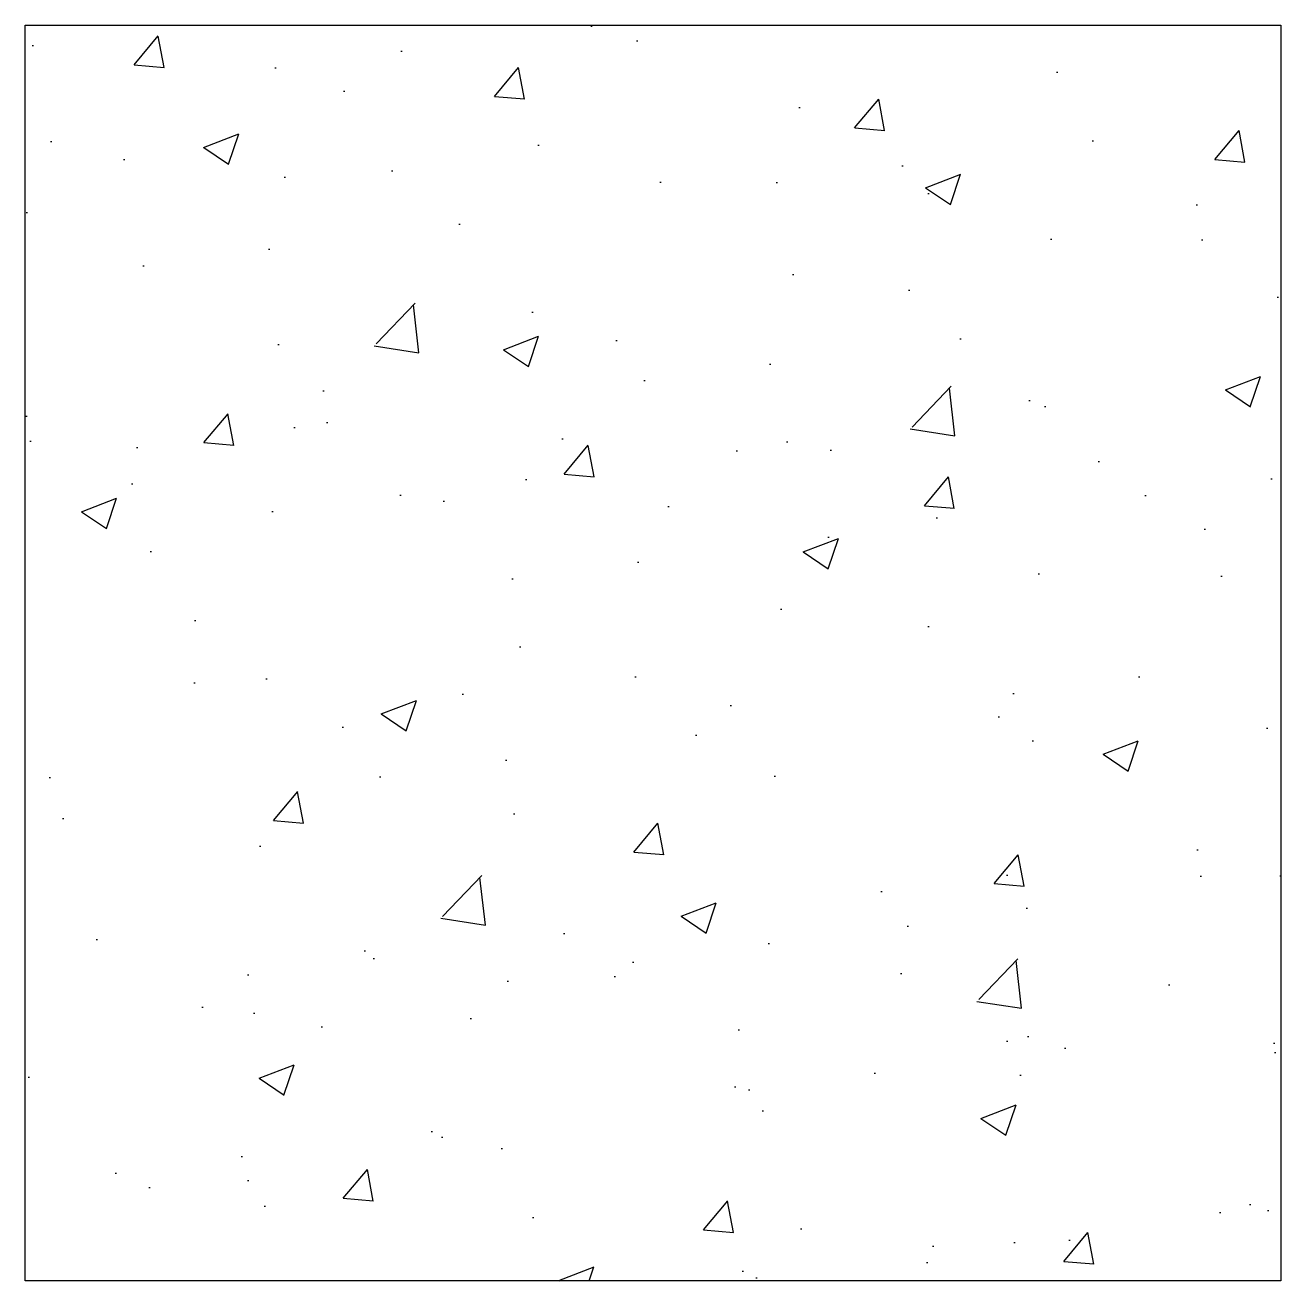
# Model space of a CAD drawing. Header units: millimetres. Extents: x -116975602006 to 5543032, y -156721783972 to 203313.
# Drawn here: x 903944 to 904131.3, y 46827.2 to 47014.5 of the extents above; entities that cross this region are included whole.
import ezdxf

# ---------------------------------------------------------------- set-up
doc = ezdxf.new("R2010")
doc.units = ezdxf.units.MM
doc.header["$LTSCALE"] = 250
doc.layers.add('draw1', color=1, linetype='Continuous')

# ---------------------------------------------------------------- blocks, each defined once
blk = doc.blocks.new('sdfsd')
at = {"true_color": 0xed1f24}
h = blk.add_hatch(dxfattribs=at)
h.set_pattern_fill('AR-CONC', color=240, scale=8)
h.set_pattern_definition([(50, (0, 0), (57.3808146, -5.0201708), [6, -66]), (355, (0, 0), (-11.1001067, 60.1753707), [4.8, -52.8]), (100.4514445, (4.78, -0.42), (46.2807077, 55.1551993), [5.0992154, -56.091369]), (46.1842, (0, 16), (85.3793065, -13.2415425), [9, -99]), (96.6356355, (7.115, 14.9), (74.7729557, 77.929488), [7.6488274, -84.1371008]), (351.184164, (0, 16), (74.7729556, 77.929488), [7.2, -79.2]), (21, (8, 12), (47.7525642, -32.20951125), [6, -66]), (326, (8, 12), (19.4652266, 58.0120036), [4.8, -52.8]), (71.4514447, (11.98, 9.316), (67.2177901, 25.8024922), [5.0992152, -56.091369]), (37.5, (0, 0), (0.97278843, 26.6315083), [0, -52.16, 0, -53.6, 0, -53]), (7.5, (0, 0), (21.045563, 31.55293695), [0, -30.56, 0, -50.96, 0, -20.2]), (327.5, (-17.84, 0), (42.7057949, -1.80438974), [0, -20, 0, -62.4, 0, -82.8]), (317.5, (-25.84, 0), (46.65489355, 8.0083986), [0, -26, 0, -41.44, 0, -58.8])])
h.paths.add_polyline_path([(1753582.18, 2703558.37), (1753382.18, 2703558.37), (1753382.18, 2703358.37), (1753582.18, 2703358.37)])
at = {"layer": 'draw1'}
for p, q in [((1753382.18, 2703558.37), (1753582.18, 2703558.37)), ((1753382.18, 2703358.37), (1753382.18, 2703558.37)), ((1753582.18, 2703558.37), (1753582.18, 2703358.37)), ((1753582.18, 2703358.37), (1753382.18, 2703358.37))]:
    blk.add_line(p, q, dxfattribs=at)

msp = doc.modelspace()

# ---------------------------------------------------------------- block references
at = {"xscale": 0.9365995478257286, "yscale": 0.9365995478257286, "zscale": 0.9365995478257286}
msp.add_blockref('sdfsd', (-738272.98, -2485137.05), dxfattribs=at)

doc.saveas('drawing.dxf')
